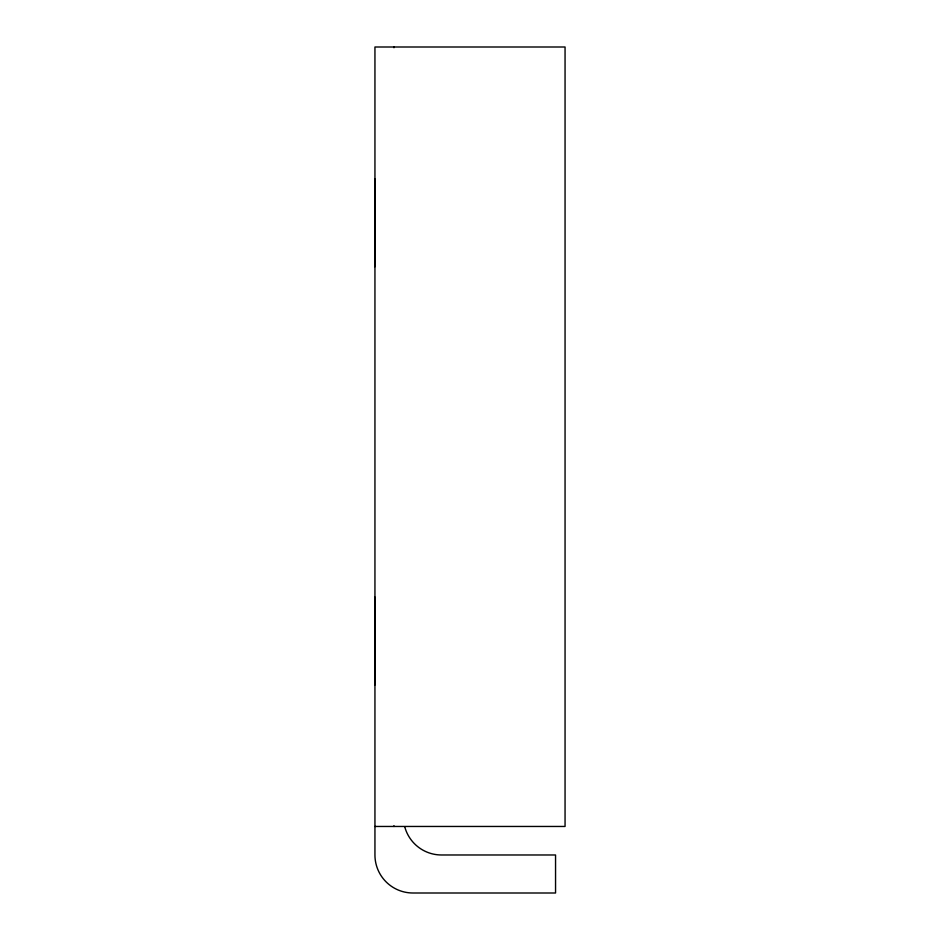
<?xml version="1.0" encoding="UTF-8"?>
<svg xmlns="http://www.w3.org/2000/svg" width="940" height="940" viewBox="0 0 940 940"><rect width="100%" height="100%" fill="white"/><g stroke="black" fill="none" stroke-linecap="round" stroke-linejoin="round"><path stroke-width="1.41" d="M374.943 684.966L374.943 597.088M374.943 266.749L374.943 178.964M374.943 826.46L565.058 826.46L565.058 47L374.943 47L374.943 854.977A38.023 38.023 0 0 0 412.965 893L555.552 893L555.552 854.977L441.483 854.977A38.023 38.023 0 0 1 404.752 826.8M393.954 47L393.954 47.728M393.954 825.743L393.954 826.46"/></g></svg>
